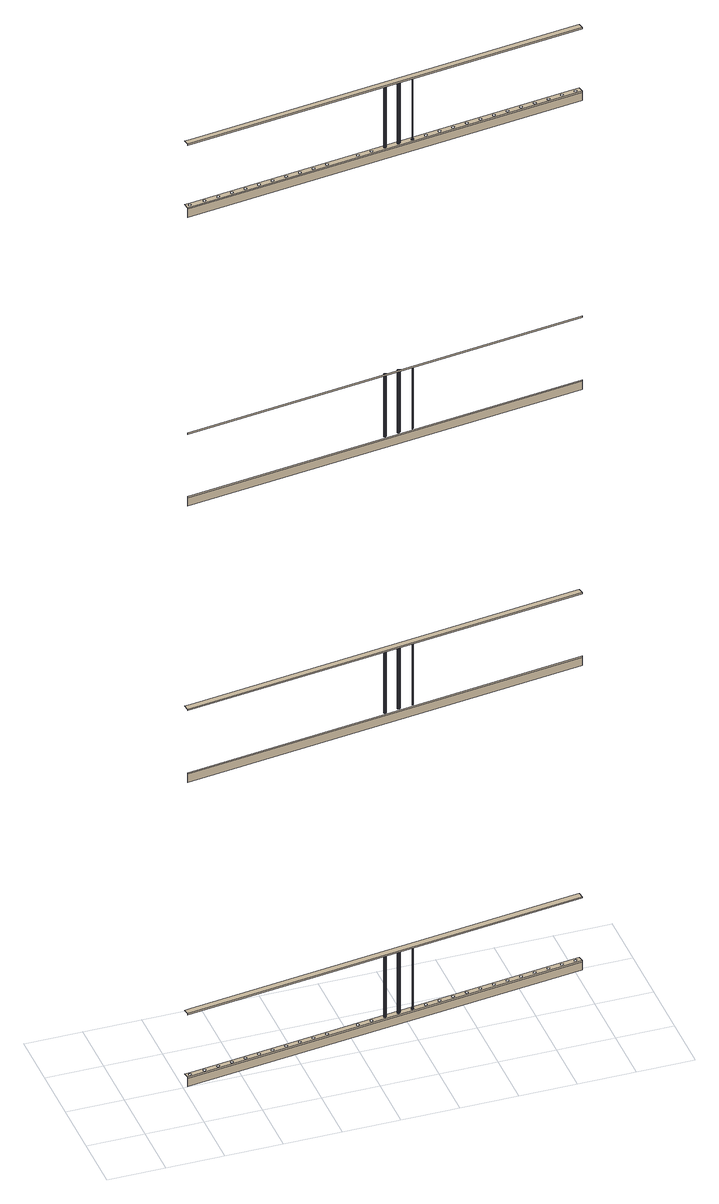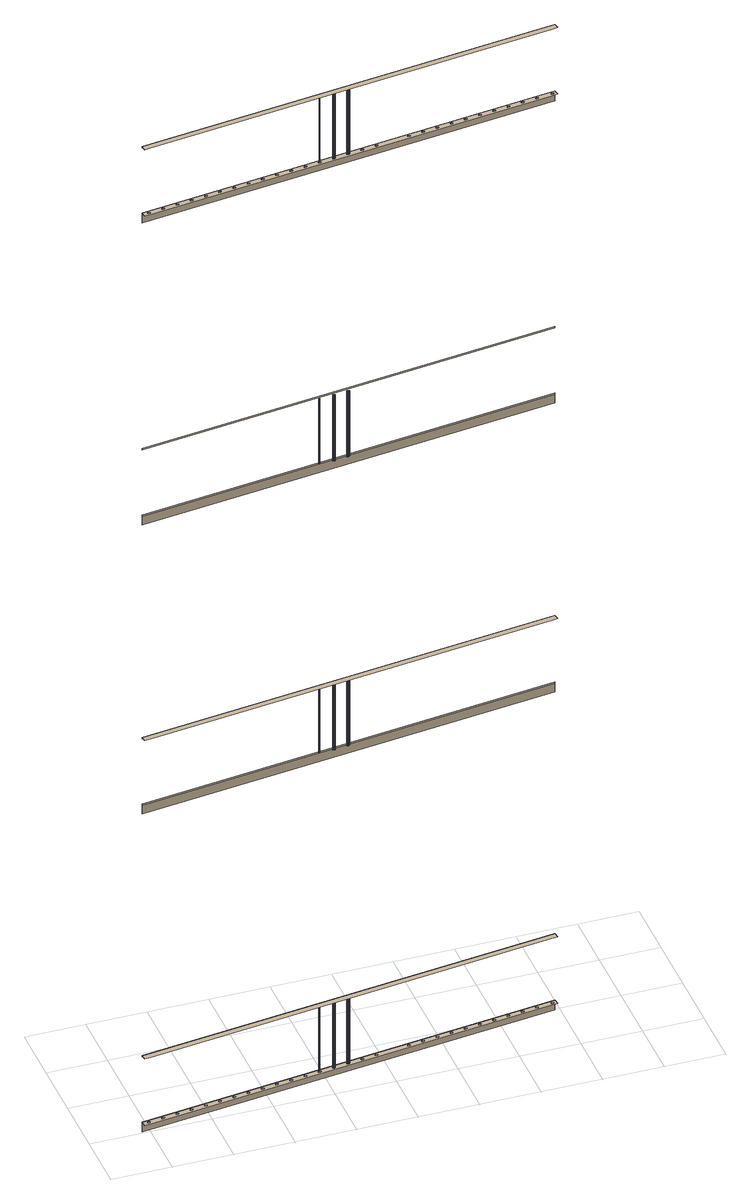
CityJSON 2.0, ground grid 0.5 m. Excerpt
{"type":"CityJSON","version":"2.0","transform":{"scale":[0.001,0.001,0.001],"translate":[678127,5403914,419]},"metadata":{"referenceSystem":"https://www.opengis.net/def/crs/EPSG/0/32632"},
"CityObjects":{
"building1":{"type":"Building","attributes":{"dataAvailable":"Sufficient","measuredHeight":17.58},"children":["building1-1","building1-2","building1-3","building1-4"]},
"building1-1":{"type":"BuildingInstallation","attributes":{"materialClass":"Metal","materialName":"Aluminium","materialUncertainty":0.3,"relationToConstruction":"outside"},"parents":["building1"],"geometry":[{"type":"MultiSurface","lod":"3","boundaries":[[[0,1,2,3]],[[4,5,6,7]],[[8,5,4,9]],[[10,11,12,13]],[[14,12,11,15]],[[15,11,16,17]],[[18,16,11,10]],[[19,20,12,14]],[[13,12,20,21]],[[21,20,22,23]],[[24,22,20,19]],[[17,16,25,26]],[[27,25,16,18]],[[28,29,22,24]],[[23,22,29,30]],[[31,32,25,27]],[[26,25,32,33]],[[34,35,29,28]],[[30,29,35,36]],[[37,38,32,31]],[[33,32,38,39]],[[36,35,40,41]],[[42,40,35,34]],[[43,44,38,37]],[[39,38,44,45]],[[16,11,12,20,22,29,35,40,46,47,48,49,50,51,52,53,54,55,56,57,44,38,32,25]],[[15,14,19,24,28,34,42,58,59,60,61,62,63,64,65,66,67,68,69,45,39,33,26,17]],[[70,57,44,43]],[[45,44,57,69]],[[41,40,46,71]],[[58,46,40,42]],[[59,47,46,58]],[[71,46,47,72]],[[73,56,57,70]],[[69,57,56,68]],[[72,47,48,74]],[[60,48,47,59]],[[68,56,55,67]],[[75,55,56,73]],[[74,48,49,76]],[[61,49,48,60]],[[67,55,54,66]],[[77,54,55,75]],[[62,50,49,61]],[[76,49,50,78]],[[79,53,54,77]],[[66,54,53,65]],[[65,53,52,64]],[[80,52,53,79]],[[78,50,51,81]],[[63,51,50,62]],[[81,51,52,80]],[[64,52,51,63]],[[82,83,84,85]],[[86,84,83,87]],[[88,89,84,86]],[[85,84,89,90]],[[91,92,83,82]],[[87,83,92,93]],[[90,89,94,95]],[[96,94,89,88]],[[97,98,92,91]],[[93,92,98,99]],[[100,101,98,97]],[[99,98,101,102]],[[103,104,94,96]],[[95,94,104,105]],[[102,101,106,107]],[[108,106,101,100]],[[105,104,109,110]],[[111,109,104,103]],[[112,113,106,108]],[[107,106,113,114]],[[110,109,115,116]],[[117,115,109,111]],[[118,119,120,121,113,106,101,98,92,83,84,89,94,104,109,115,122,123,124,125,126,127,128,129]],[[130,122,115,117]],[[116,115,122,131]],[[131,122,123,132]],[[133,123,122,130]],[[132,123,124,134]],[[135,124,123,133]],[[136,118,119,137]],[[138,119,118,139]],[[134,124,125,140]],[[141,125,124,135]],[[142,129,118,136]],[[139,118,129,143]],[[140,125,126,144]],[[145,126,125,141]],[[146,128,129,142]],[[143,129,128,147]],[[144,126,127,148]],[[149,127,126,145]],[[147,128,127,149]],[[148,127,128,146]],[[150,151,152,153]],[[154,152,151,155]],[[153,152,156,157]],[[158,156,152,154]],[[157,156,159,160]],[[161,159,156,158]]]}]},
"building1-2":{"type":"BuildingInstallation","attributes":{"materialClass":"Metal","materialName":"Aluminium","materialUncertainty":0.3,"relationToConstruction":"outside"},"parents":["building1"],"geometry":[{"type":"MultiSurface","lod":"3","boundaries":[[[162,163,164,165]],[[166,167,168,169]],[[170,167,166,171]],[[172,165,164,173,174,175]],[[176,177,178,179]],[[180,178,177,181]],[[181,177,182,183]],[[184,182,177,176]],[[185,186,178,180]],[[179,178,186,187]],[[187,186,188,189]],[[190,188,186,185]],[[183,182,191,192]],[[193,191,182,184]],[[194,195,188,190]],[[189,188,195,196]],[[197,198,191,193]],[[192,191,198,199]],[[200,201,195,194]],[[196,195,201,202]],[[203,204,198,197]],[[199,198,204,205]],[[202,201,206,207]],[[208,206,201,200]],[[209,210,204,203]],[[205,204,210,211]],[[182,177,178,186,188,195,201,206,212,213,214,215,216,217,218,219,220,221,222,223,210,204,198,191]],[[181,180,185,190,194,200,208,224,225,226,227,228,229,230,231,232,233,234,235,211,205,199,192,183]],[[236,223,210,209]],[[211,210,223,235]],[[207,206,212,237]],[[224,212,206,208]],[[225,213,212,224]],[[237,212,213,238]],[[239,222,223,236]],[[235,223,222,234]],[[238,213,214,240]],[[226,214,213,225]],[[234,222,221,233]],[[241,221,222,239]],[[240,214,215,242]],[[227,215,214,226]],[[233,221,220,232]],[[243,220,221,241]],[[228,216,215,227]],[[242,215,216,244]],[[245,219,220,243]],[[232,220,219,231]],[[231,219,218,230]],[[246,218,219,245]],[[244,216,217,247]],[[229,217,216,228]],[[247,217,218,246]],[[230,218,217,229]],[[248,249,250,251]],[[252,250,249,253]],[[254,255,250,252]],[[251,250,255,256]],[[257,258,249,248]],[[253,249,258,259]],[[256,255,260,261]],[[262,260,255,254]],[[263,264,258,257]],[[259,258,264,265]],[[266,267,264,263]],[[265,264,267,268]],[[269,270,260,262]],[[261,260,270,271]],[[268,267,272,273]],[[274,272,267,266]],[[271,270,275,276]],[[277,275,270,269]],[[278,279,272,274]],[[273,272,279,280]],[[276,275,281,282]],[[283,281,275,277]],[[284,285,286,287,279,272,267,264,258,249,250,255,260,270,275,281,288,289,290,291,292,293,294,295]],[[296,288,281,283]],[[282,281,288,297]],[[297,288,289,298]],[[299,289,288,296]],[[298,289,290,300]],[[301,290,289,299]],[[302,284,285,303]],[[304,285,284,305]],[[300,290,291,306]],[[307,291,290,301]],[[308,295,284,302]],[[305,284,295,309]],[[306,291,292,310]],[[311,292,291,307]],[[312,294,295,308]],[[309,295,294,313]],[[310,292,293,314]],[[315,293,292,311]],[[313,294,293,315]],[[314,293,294,312]],[[316,317,318,319]],[[320,318,317,321]],[[319,318,322,323]],[[324,322,318,320]],[[323,322,325,326]],[[327,325,322,324]]]}]},
"building1-3":{"type":"BuildingInstallation","attributes":{"materialClass":"Metal","materialName":"Aluminium","materialUncertainty":0.3,"relationToConstruction":"outside"},"parents":["building1"],"geometry":[{"type":"MultiSurface","lod":"3","boundaries":[[[328,329,330,331]],[[332,333,334,335]],[[336,333,332,337]],[[338,335,334,339,340,341],[342,343,344,345,346,347,348,349,350,351,352,353,354,355,356,357,358,359,360,361,362,363,364,365],[366,367,368,369,370,371,372,373,374,375,376,377,378,379,380,381,382,383,384,385,386,387,388,389],[390,391,392,393,394,395,396,397,398,399,400,401,402,403,404,405,406,407,408,409,410,411,412,413],[414,415,416,417,418,419,420,421,422,423,424,425,426,427,428,429,430,431,432,433,434,435,436,437],[438,439,440,441,442,443,444,445,446,447,448,449,450,451,452,453,454,455,456,457,458,459,460,461],[462,463,464,465,466,467,468,469,470,471,472,473,474,475,476,477,478,479,480,481,482,483,484,485],[486,487,488,489,490,491,492,493,494,495,496,497,498,499,500,501,502,503,504,505,506,507,508,509],[510,511,512,513,514,515,516,517,518,519,520,521,522,523,524,525,526,527,528,529,530,531,532,533],[534,535,536,537,538,539,540,541,542,543,544,545,546,547,548,549,550,551,552,553,554,555,556,557],[558,559,560,561,562,563,564,565,566,567,568,569,570,571,572,573,574,575,576,577,578,579,580,581],[582,583,584,585,586,587,588,589,590,591,592,593,594,595,596,597,598,599,600,601,602,603,604,605],[606,607,608,609,610,611,612,613,614,615,616,617,618,619,620,621,622,623,624,625,626,627,628,629],[630,631,632,633,634,635,636,637,638,639,640,641,642,643,644,645,646,647,648,649,650,651,652,653],[654,655,656,657,658,659,660,661,662,663,664,665,666,667,668,669,670,671,672,673,674,675,676,677],[678,679,680,681,682,683,684,685,686,687,688,689,690,691,692,693,694,695,696,697,698,699,700,701],[702,703,704,705,706,707,708,709,710,711,712,713,714,715,716,717,718,719,720,721,722,723,724,725],[726,727,728,729,730,731,732,733,734,735,736,737,738,739,740,741,742,743,744,745,746,747,748,749],[750,751,752,753,754,755,756,757,758,759,760,761,762,763,764,765,766,767,768,769,770,771,772,773],[774,775,776,777,778,779,780,781,782,783,784,785,786,787,788,789,790,791,792,793,794,795,796,797],[798,799,800,801,802,803,804,805,806,807,808,809,810,811,812,813,814,815,816,817,818,819,820,821],[822,823,824,825,826,827,828,829,830,831,832,833,834,835,836,837,838,839,840,841,842,843,844,845],[846,847,848,849,850,851,852,853,854,855,856,857,858,859,860,861,862,863,864,865,866,867,868,869],[870,871,872,873,874,875,876,877,878,879,880,881,882,883,884,885,886,887,888,889,890,891,892,893],[894,895,896,897,898,899,900,901,902,903,904,905,906,907,908,909,910,911,912,913,914,915,916,917],[918,919,920,921,922,923,924,925,926,927,928,929,930,931,932,933,934,935,936,937,938,939,940,941],[942,943,944,945,946,947,948,949,950,951,952,953,954,955,956,957,958,959,960,961,962,963,964,965],[966,967,968,969,970,971,972,973,974,975,976,977,978,979,980,981,982,983,984,985,986,987,988,989],[990,991,992,993,994,995,996,997,998,999,1000,1001,1002,1003,1004,1005,1006,1007,1008,1009,1010,1011,1012,1013]],[[1014,331,330,1015,1016,1017]],[[1018,702,725,1019]],[[1020,725,702,1021]],[[1021,702,703,1022]],[[1023,703,702,1018]],[[1024,724,725,1020]],[[1019,725,724,1025]],[[1025,724,723,1026]],[[1027,723,724,1024]],[[1022,703,704,1028]],[[1029,704,703,1023]],[[1030,722,723,1027]],[[1026,723,722,1031]],[[1032,705,704,1029]],[[1028,704,705,1033]],[[1034,721,722,1030]],[[1031,722,721,1035]],[[1036,706,705,1032]],[[1033,705,706,1037]],[[1035,721,720,1038]],[[1039,720,721,1034]],[[1040,707,706,1036]],[[1037,706,707,1041]],[[703,702,725,724,723,722,721,720,719,718,717,716,715,714,713,712,711,710,709,708,707,706,705,704]],[[1021,1020,1024,1027,1030,1034,1039,1042,1043,1044,1045,1046,1047,1048,1049,1050,1051,1052,1053,1041,1037,1033,1028,1022]],[[1054,708,707,1040]],[[1041,707,708,1053]],[[1038,720,719,1055]],[[1042,719,720,1039]],[[1043,718,719,1042]],[[1055,719,718,1056]],[[1057,709,708,1054]],[[1053,708,709,1052]],[[1056,718,717,1058]],[[1044,717,718,1043]],[[1052,709,710,1051]],[[1059,710,709,1057]],[[1058,717,716,1060]],[[1045,716,717,1044]],[[1051,710,711,1050]],[[1061,711,710,1059]],[[1046,715,716,1045]],[[1060,716,715,1062]],[[1063,712,711,1061]],[[1050,711,712,1049]],[[1049,712,713,1048]],[[1064,713,712,1063]],[[1062,715,714,1065]],[[1047,714,715,1046]],[[1065,714,713,1064]],[[1048,713,714,1047]],[[1066,814,813,1067]],[[1068,813,814,1069]],[[1070,812,813,1068]],[[1067,813,812,1071]],[[1072,815,814,1066]],[[1069,814,815,1073]],[[1071,812,811,1074]],[[1075,811,812,1070]],[[1076,816,815,1072]],[[1073,815,816,1077]],[[1078,817,816,1076]],[[1077,816,817,1079]],[[1080,810,811,1075]],[[1074,811,810,1081]],[[1079,817,818,1082]],[[1083,818,817,1078]],[[1081,810,809,1084]],[[1085,809,810,1080]],[[1086,819,818,1083]],[[1082,818,819,1087]],[[1084,809,808,1088]],[[1089,808,809,1085]],[[799,798,821,820,819,818,817,816,815,814,813,812,811,810,809,808,807,806,805,804,803,802,801,800]],[[1090,807,808,1089]],[[1088,808,807,1091]],[[1091,807,806,1092]],[[1093,806,807,1090]],[[1092,806,805,1094]],[[1095,805,806,1093]],[[1096,799,798,1097]],[[1098,798,799,1099]],[[1094,805,804,1100]],[[1101,804,805,1095]],[[1102,800,799,1096]],[[1099,799,800,1103]],[[1100,804,803,1104]],[[1105,803,804,1101]],[[1106,801,800,1102]],[[1103,800,801,1107]],[[1104,803,802,1108]],[[1109,802,803,1105]],[[1107,801,802,1109]],[[1108,802,801,1106]],[[1110,664,663,1111]],[[1112,663,664,1113]],[[1111,663,662,1114]],[[1115,662,663,1112]],[[1114,662,661,1116]],[[1117,661,662,1115]]]}]},
"building1-4":{"type":"BuildingInstallation","attributes":{"materialClass":"Metal","materialName":"Aluminium","materialUncertainty":0.3,"relationToConstruction":"outside"},"parents":["building1"],"geometry":[{"type":"MultiSurface","lod":"3","boundaries":[[[1118,1119,1120,1121]],[[1122,1123,1124,1125]],[[1126,1123,1122,1127]],[[1128,1125,1124,1129,1130,1131],[1132,1133,1134,1135,1136,1137,1138,1139,1140,1141,1142,1143,1144,1145,1146,1147,1148,1149,1150,1151,1152,1153,1154,1155],[1156,1157,1158,1159,1160,1161,1162,1163,1164,1165,1166,1167,1168,1169,1170,1171,1172,1173,1174,1175,1176,1177,1178,1179],[1180,1181,1182,1183,1184,1185,1186,1187,1188,1189,1190,1191,1192,1193,1194,1195,1196,1197,1198,1199,1200,1201,1202,1203],[1204,1205,1206,1207,1208,1209,1210,1211,1212,1213,1214,1215,1216,1217,1218,1219,1220,1221,1222,1223,1224,1225,1226,1227],[1228,1229,1230,1231,1232,1233,1234,1235,1236,1237,1238,1239,1240,1241,1242,1243,1244,1245,1246,1247,1248,1249,1250,1251],[1252,1253,1254,1255,1256,1257,1258,1259,1260,1261,1262,1263,1264,1265,1266,1267,1268,1269,1270,1271,1272,1273,1274,1275],[1276,1277,1278,1279,1280,1281,1282,1283,1284,1285,1286,1287,1288,1289,1290,1291,1292,1293,1294,1295,1296,1297,1298,1299],[1300,1301,1302,1303,1304,1305,1306,1307,1308,1309,1310,1311,1312,1313,1314,1315,1316,1317,1318,1319,1320,1321,1322,1323],[1324,1325,1326,1327,1328,1329,1330,1331,1332,1333,1334,1335,1336,1337,1338,1339,1340,1341,1342,1343,1344,1345,1346,1347],[1348,1349,1350,1351,1352,1353,1354,1355,1356,1357,1358,1359,1360,1361,1362,1363,1364,1365,1366,1367,1368,1369,1370,1371],[1372,1373,1374,1375,1376,1377,1378,1379,1380,1381,1382,1383,1384,1385,1386,1387,1388,1389,1390,1391,1392,1393,1394,1395],[1396,1397,1398,1399,1400,1401,1402,1403,1404,1405,1406,1407,1408,1409,1410,1411,1412,1413,1414,1415,1416,1417,1418,1419],[1420,1421,1422,1423,1424,1425,1426,1427,1428,1429,1430,1431,1432,1433,1434,1435,1436,1437,1438,1439,1440,1441,1442,1443],[1444,1445,1446,1447,1448,1449,1450,1451,1452,1453,1454,1455,1456,1457,1458,1459,1460,1461,1462,1463,1464,1465,1466,1467],[1468,1469,1470,1471,1472,1473,1474,1475,1476,1477,1478,1479,1480,1481,1482,1483,1484,1485,1486,1487,1488,1489,1490,1491],[1492,1493,1494,1495,1496,1497,1498,1499,1500,1501,1502,1503,1504,1505,1506,1507,1508,1509,1510,1511,1512,1513,1514,1515],[1516,1517,1518,1519,1520,1521,1522,1523,1524,1525,1526,1527,1528,1529,1530,1531,1532,1533,1534,1535,1536,1537,1538,1539],[1540,1541,1542,1543,1544,1545,1546,1547,1548,1549,1550,1551,1552,1553,1554,1555,1556,1557,1558,1559,1560,1561,1562,1563],[1564,1565,1566,1567,1568,1569,1570,1571,1572,1573,1574,1575,1576,1577,1578,1579,1580,1581,1582,1583,1584,1585,1586,1587],[1588,1589,1590,1591,1592,1593,1594,1595,1596,1597,1598,1599,1600,1601,1602,1603,1604,1605,1606,1607,1608,1609,1610,1611],[1612,1613,1614,1615,1616,1617,1618,1619,1620,1621,1622,1623,1624,1625,1626,1627,1628,1629,1630,1631,1632,1633,1634,1635],[1636,1637,1638,1639,1640,1641,1642,1643,1644,1645,1646,1647,1648,1649,1650,1651,1652,1653,1654,1655,1656,1657,1658,1659],[1660,1661,1662,1663,1664,1665,1666,1667,1668,1669,1670,1671,1672,1673,1674,1675,1676,1677,1678,1679,1680,1681,1682,1683],[1684,1685,1686,1687,1688,1689,1690,1691,1692,1693,1694,1695,1696,1697,1698,1699,1700,1701,1702,1703,1704,1705,1706,1707],[1708,1709,1710,1711,1712,1713,1714,1715,1716,1717,1718,1719,1720,1721,1722,1723,1724,1725,1726,1727,1728,1729,1730,1731],[1732,1733,1734,1735,1736,1737,1738,1739,1740,1741,1742,1743,1744,1745,1746,1747,1748,1749,1750,1751,1752,1753,1754,1755],[1756,1757,1758,1759,1760,1761,1762,1763,1764,1765,1766,1767,1768,1769,1770,1771,1772,1773,1774,1775,1776,1777,1778,1779],[1780,1781,1782,1783,1784,1785,1786,1787,1788,1789,1790,1791,1792,1793,1794,1795,1796,1797,1798,1799,1800,1801,1802,1803]],[[1804,1121,1120,1805,1806,1807]],[[1808,1492,1515,1809]],[[1810,1515,1492,1811]],[[1811,1492,1493,1812]],[[1813,1493,1492,1808]],[[1814,1514,1515,1810]],[[1809,1515,1514,1815]],[[1815,1514,1513,1816]],[[1817,1513,1514,1814]],[[1812,1493,1494,1818]],[[1819,1494,1493,1813]],[[1820,1512,1513,1817]],[[1816,1513,1512,1821]],[[1822,1495,1494,1819]],[[1818,1494,1495,1823]],[[1824,1511,1512,1820]],[[1821,1512,1511,1825]],[[1826,1496,1495,1822]],[[1823,1495,1496,1827]],[[1825,1511,1510,1828]],[[1829,1510,1511,1824]],[[1830,1497,1496,1826]],[[1827,1496,1497,1831]],[[1493,1492,1515,1514,1513,1512,1511,1510,1509,1508,1507,1506,1505,1504,1503,1502,1501,1500,1499,1498,1497,1496,1495,1494]],[[1811,1810,1814,1817,1820,1824,1829,1832,1833,1834,1835,1836,1837,1838,1839,1840,1841,1842,1843,1831,1827,1823,1818,1812]],[[1844,1498,1497,1830]],[[1831,1497,1498,1843]],[[1828,1510,1509,1845]],[[1832,1509,1510,1829]],[[1833,1508,1509,1832]],[[1845,1509,1508,1846]],[[1847,1499,1498,1844]],[[1843,1498,1499,1842]],[[1846,1508,1507,1848]],[[1834,1507,1508,1833]],[[1842,1499,1500,1841]],[[1849,1500,1499,1847]],[[1848,1507,1506,1850]],[[1835,1506,1507,1834]],[[1841,1500,1501,1840]],[[1851,1501,1500,1849]],[[1836,1505,1506,1835]],[[1850,1506,1505,1852]],[[1853,1502,1501,1851]],[[1840,1501,1502,1839]],[[1839,1502,1503,1838]],[[1854,1503,1502,1853]],[[1852,1505,1504,1855]],[[1837,1504,1505,1836]],[[1855,1504,1503,1854]],[[1838,1503,1504,1837]],[[1856,1604,1603,1857]],[[1858,1603,1604,1859]],[[1860,1602,1603,1858]],[[1857,1603,1602,1861]],[[1862,1605,1604,1856]],[[1859,1604,1605,1863]],[[1861,1602,1601,1864]],[[1865,1601,1602,1860]],[[1866,1606,1605,1862]],[[1863,1605,1606,1867]],[[1868,1607,1606,1866]],[[1867,1606,1607,1869]],[[1870,1600,1601,1865]],[[1864,1601,1600,1871]],[[1869,1607,1608,1872]],[[1873,1608,1607,1868]],[[1871,1600,1599,1874]],[[1875,1599,1600,1870]],[[1876,1609,1608,1873]],[[1872,1608,1609,1877]],[[1874,1599,1598,1878]],[[1879,1598,1599,1875]],[[1589,1588,1611,1610,1609,1608,1607,1606,1605,1604,1603,1602,1601,1600,1599,1598,1597,1596,1595,1594,1593,1592,1591,1590]],[[1880,1597,1598,1879]],[[1878,1598,1597,1881]],[[1881,1597,1596,1882]],[[1883,1596,1597,1880]],[[1882,1596,1595,1884]],[[1885,1595,1596,1883]],[[1886,1589,1588,1887]],[[1888,1588,1589,1889]],[[1884,1595,1594,1890]],[[1891,1594,1595,1885]],[[1892,1590,1589,1886]],[[1889,1589,1590,1893]],[[1890,1594,1593,1894]],[[1895,1593,1594,1891]],[[1896,1591,1590,1892]],[[1893,1590,1591,1897]],[[1894,1593,1592,1898]],[[1899,1592,1593,1895]],[[1897,1591,1592,1899]],[[1898,1592,1591,1896]],[[1900,1454,1453,1901]],[[1902,1453,1454,1903]],[[1901,1453,1452,1904]],[[1905,1452,1453,1902]]]}]}
},
"vertices":[
[543,506,6824],[4062,980,6824],[4062,980,6838],[543,506,6838],[543,506,6199],[4062,980,6199],[4062,980,6212],[543,506,6212],[4062,980,6119],[543,506,6119],[2302,768,6824],[2302,768,6212],[2303,766,6212],[2303,766,6824],[2303,766,6211],[2302,768,6211],[2302,770,6212],[2302,770,6211],[2302,770,6824],[2304,764,6211],[2304,764,6212],[2304,764,6824],[2306,762,6212],[2306,762,6824],[2306,762,6211],[2303,773,6212],[2303,773,6211],[2303,773,6824],[2309,761,6211],[2309,761,6212],[2309,761,6824],[2305,775,6824],[2305,775,6212],[2305,775,6211],[2311,761,6211],[2311,761,6212],[2311,761,6824],[2307,776,6824],[2307,776,6212],[2307,776,6211],[2314,761,6212],[2314,761,6824],[2314,761,6211],[2309,778,6824],[2309,778,6212],[2309,778,6211],[2317,762,6212],[2319,763,6212],[2321,764,6212],[2323,766,6212],[2324,769,6212],[2324,771,6212],[2323,773,6212],[2322,775,6212],[2320,777,6212],[2317,778,6212],[2315,778,6212],[2312,778,6212],[2317,762,6211],[2319,763,6211],[2321,764,6211],[2323,766,6211],[2324,769,6211],[2324,771,6211],[2323,773,6211],[2322,775,6211],[2320,777,6211],[2317,778,6211],[2315,778,6211],[2312,778,6211],[2312,778,6824],[2317,762,6824],[2319,763,6824],[2315,778,6824],[2321,764,6824],[2317,778,6824],[2323,766,6824],[2320,777,6824],[2324,769,6824],[2322,775,6824],[2323,773,6824],[2324,771,6824],[2424,784,6824],[2424,784,6212],[2424,782,6212],[2424,782,6824],[2424,782,6211],[2424,784,6211],[2426,780,6211],[2426,780,6212],[2426,780,6824],[2424,787,6824],[2424,787,6212],[2424,787,6211],[2428,779,6212],[2428,779,6824],[2428,779,6211],[2425,789,6824],[2425,789,6212],[2425,789,6211],[2426,791,6824],[2426,791,6212],[2426,791,6211],[2430,778,6211],[2430,778,6212],[2430,778,6824],[2428,793,6212],[2428,793,6211],[2428,793,6824],[2433,777,6212],[2433,777,6824],[2433,777,6211],[2431,794,6824],[2431,794,6212],[2431,794,6211],[2436,777,6212],[2436,777,6824],[2436,777,6211],[2441,793,6212],[2439,794,6212],[2436,795,6212],[2433,795,6212],[2438,778,6212],[2441,779,6212],[2443,781,6212],[2444,783,6212],[2445,785,6212],[2445,787,6212],[2444,790,6212],[2443,791,6212],[2438,778,6211],[2438,778,6824],[2441,779,6824],[2441,779,6211],[2443,781,6824],[2443,781,6211],[2441,793,6824],[2439,794,6824],[2439,794,6211],[2441,793,6211],[2444,783,6824],[2444,783,6211],[2443,791,6824],[2443,791,6211],[2445,785,6824],[2445,785,6211],[2444,790,6824],[2444,790,6211],[2445,787,6824],[2445,787,6211],[2552,794,6824],[2552,794,6212],[2554,793,6212],[2554,793,6824],[2554,793,6211],[2552,794,6211],[2557,794,6212],[2557,794,6824],[2557,794,6211],[2560,794,6212],[2560,794,6824],[2560,794,6211],
[543,506,4107],[4062,980,4107],[4062,980,4121],[543,506,4121],[543,506,3482],[4062,980,3482],[4062,980,3495],[543,506,3495],[4062,980,3402],[543,506,3402],[536,556,4121],[4056,1029,4121],[4006,1023,4121],[586,562,4121],[2302,768,4107],[2302,768,3495],[2303,766,3495],[2303,766,4107],[2303,766,3494],[2302,768,3494],[2302,770,3495],[2302,770,3494],[2302,770,4107],[2304,764,3494],[2304,764,3495],[2304,764,4107],[2306,762,3495],[2306,762,4107],[2306,762,3494],[2303,773,3495],[2303,773,3494],[2303,773,4107],[2309,761,3494],[2309,761,3495],[2309,761,4107],[2305,775,4107],[2305,775,3495],[2305,775,3494],[2311,761,3494],[2311,761,3495],[2311,761,4107],[2307,776,4107],[2307,776,3495],[2307,776,3494],[2314,761,3495],[2314,761,4107],[2314,761,3494],[2309,778,4107],[2309,778,3495],[2309,778,3494],[2317,762,3495],[2319,763,3495],[2321,764,3495],[2323,766,3495],[2324,769,3495],[2324,771,3495],[2323,773,3495],[2322,775,3495],[2320,777,3495],[2317,778,3495],[2315,778,3495],[2312,778,3495],[2317,762,3494],[2319,763,3494],[2321,764,3494],[2323,766,3494],[2324,769,3494],[2324,771,3494],[2323,773,3494],[2322,775,3494],[2320,777,3494],[2317,778,3494],[2315,778,3494],[2312,778,3494],[2312,778,4107],[2317,762,4107],[2319,763,4107],[2315,778,4107],[2321,764,4107],[2317,778,4107],[2323,766,4107],[2320,777,4107],[2324,769,4107],[2322,775,4107],[2323,773,4107],[2324,771,4107],[2424,784,4107],[2424,784,3495],[2424,782,3495],[2424,782,4107],[2424,782,3494],[2424,784,3494],[2426,780,3494],[2426,780,3495],[2426,780,4107],[2424,787,4107],[2424,787,3495],[2424,787,3494],[2428,779,3495],[2428,779,4107],[2428,779,3494],[2425,789,4107],[2425,789,3495],[2425,789,3494],[2426,791,4107],[2426,791,3495],[2426,791,3494],[2430,778,3494],[2430,778,3495],[2430,778,4107],[2428,793,3495],[2428,793,3494],[2428,793,4107],[2433,777,3495],[2433,777,4107],[2433,777,3494],[2431,794,4107],[2431,794,3495],[2431,794,3494],[2436,777,3495],[2436,777,4107],[2436,777,3494],[2441,793,3495],[2439,794,3495],[2436,795,3495],[2433,795,3495],[2438,778,3495],[2441,779,3495],[2443,781,3495],[2444,783,3495],[2445,785,3495],[2445,787,3495],[2444,790,3495],[2443,791,3495],[2438,778,3494],[2438,778,4107],[2441,779,4107],[2441,779,3494],[2443,781,4107],[2443,781,3494],[2441,793,4107],[2439,794,4107],[2439,794,3494],[2441,793,3494],[2444,783,4107],[2444,783,3494],[2443,791,4107],[2443,791,3494],[2445,785,4107],[2445,785,3494],[2444,790,4107],[2444,790,3494],[2445,787,4107],[2445,787,3494],[2552,794,4107],[2552,794,3495],[2554,793,3495],[2554,793,4107],[2554,793,3494],[2552,794,3494],[2557,794,3495],[2557,794,4107],[2557,794,3494],[2560,794,3495],[2560,794,4107],[2560,794,3494],
[543,506,1115],[4062,980,1115],[4062,980,1129],[543,506,1129],[543,506,490],[4062,980,490],[4062,980,503],[543,506,503],[4062,980,410],[543,506,410],[536,556,503],[4056,1029,503],[4006,1023,503],[586,562,503],[3531,941,503],[3533,940,503],[3535,939,503],[3537,937,503],[3537,934,503],[3537,932,503],[3537,930,503],[3535,928,503],[3533,926,503],[3531,925,503],[3528,924,503],[3525,924,503],[3522,925,503],[3520,926,503],[3518,927,503],[3517,929,503],[3516,931,503],[3516,934,503],[3517,936,503],[3518,938,503],[3520,940,503],[3523,941,503],[3526,942,503],[3528,942,503],[3652,958,503],[3655,956,503],[3657,955,503],[3658,953,503],[3659,951,503],[3659,948,503],[3658,946,503],[3657,944,503],[3654,942,503],[3652,941,503],[3649,941,503],[3647,940,503],[3644,941,503],[3641,942,503],[3639,944,503],[3638,946,503],[3637,948,503],[3638,950,503],[3638,952,503],[3640,954,503],[3642,956,503],[3644,957,503],[3647,958,503],[3650,958,503],[1305,642,503],[1308,643,503],[1311,643,503],[1313,643,503],[1316,642,503],[1318,640,503],[1319,638,503],[1320,636,503],[1320,634,503],[1319,631,503],[1317,629,503],[1315,628,503],[1313,626,503],[1310,626,503],[1307,626,503],[1305,626,503],[1302,627,503],[1300,629,503],[1299,631,503],[1298,633,503],[1298,635,503],[1299,638,503],[1301,640,503],[1303,641,503],[1426,642,503],[1424,644,503],[1422,645,503],[1420,647,503],[1420,649,503],[1420,652,503],[1421,654,503],[1422,656,503],[1424,658,503],[1426,659,503],[1429,659,503],[1432,660,503],[1435,659,503],[1437,658,503],[1439,656,503],[1440,654,503],[1441,652,503],[1441,650,503],[1440,648,503],[1439,646,503],[1437,644,503],[1434,643,503],[1432,642,503],[1429,642,503],[692,554,503],[692,556,503],[694,558,503],[696,560,503],[698,561,503],[701,561,503],[704,562,503],[706,561,503],[709,560,503],[711,558,503],[712,556,503],[713,554,503],[713,552,503],[712,550,503],[711,548,503],[709,546,503],[706,545,503],[703,544,503],[701,544,503],[698,544,503],[695,546,503],[694,547,503],[692,549,503],[691,551,503],[3768,957,503],[3765,957,503],[3763,958,503],[3761,960,503],[3760,962,503],[3759,964,503],[3759,966,503],[3760,969,503],[3761,971,503],[3763,972,503],[3766,974,503],[3768,974,503],[3771,974,503],[3774,974,503],[3776,973,503],[3778,971,503],[3780,969,503],[3780,967,503],[3780,965,503],[3779,962,503],[3778,960,503],[3776,959,503],[3773,958,503],[3771,957,503],[3409,909,503],[3407,908,503],[3404,908,503],[3401,908,503],[3399,909,503],[3397,911,503],[3395,913,503],[3395,915,503],[3395,917,503],[3396,920,503],[3397,922,503],[3399,923,503],[3402,925,503],[3404,925,503],[3407,925,503],[3410,925,503],[3412,924,503],[3414,922,503],[3415,920,503],[3416,918,503],[3416,916,503],[3415,913,503],[3414,911,503],[3412,910,503],[4019,1005,503],[4021,1004,503],[4022,1002,503],[4023,1000,503],[4023,997,503],[4022,995,503],[4021,993,503],[4019,991,503],[4016,990,503],[4013,990,503],[4011,989,503],[4008,990,503],[4006,991,503],[4004,993,503],[4002,995,503],[4002,997,503],[4002,999,503],[4002,1001,503],[4004,1003,503],[4006,1005,503],[4008,1006,503],[4011,1007,503],[4014,1007,503],[4017,1007,503],[569,528,503],[566,529,503],[563,530,503],[562,532,503],[560,534,503],[560,536,503],[560,538,503],[560,540,503],[562,542,503],[564,544,503],[566,545,503],[569,546,503],[572,546,503],[574,546,503],[577,544,503],[579,543,503],[580,541,503],[581,539,503],[581,536,503],[580,534,503],[579,532,503],[577,530,503],[574,529,503],[571,529,503],[830,576,503],[832,575,503],[834,573,503],[834,571,503],[834,568,503],[833,566,503],[832,564,503],[830,562,503],[827,561,503],[825,560,503],[822,560,503],[819,561,503],[817,562,503],[815,563,503],[814,565,503],[813,568,503],[813,570,503],[814,572,503],[815,574,503],[817,576,503],[820,577,503],[822,578,503],[825,578,503],[828,577,503],[3895,990,503],[3898,989,503],[3900,988,503],[3901,986,503],[3902,983,503],[3901,981,503],[3901,979,503],[3899,977,503],[3897,975,503],[3895,974,503],[3892,973,503],[3889,973,503],[3887,974,503],[3884,975,503],[3882,976,503],[3881,978,503],[3880,980,503],[3880,983,503],[3881,985,503],[3883,987,503],[3885,989,503],[3887,990,503],[3890,991,503],[3893,991,503],[3171,879,503],[3169,877,503],[3167,876,503],[3164,875,503],[3161,875,503],[3158,876,503],[3156,877,503],[3154,878,503],[3153,880,503],[3152,882,503],[3152,885,503],[3153,887,503],[3154,889,503],[3156,891,503],[3159,892,503],[3162,893,503],[3164,893,503],[3167,892,503],[3169,891,503],[3171,890,503],[3173,888,503],[3173,885,503],[3173,883,503],[3172,881,503],[3052,869,503],[3052,867,503],[3051,864,503],[3050,862,503],[3048,861,503],[3045,860,503],[3042,859,503],[3040,859,503],[3037,859,503],[3035,860,503],[3033,862,503],[3031,864,503],[3031,866,503],[3031,868,503],[3031,871,503],[3033,873,503],[3035,874,503],[3037,876,503],[3040,876,503],[3043,876,503],[3046,876,503],[3048,875,503],[3050,873,503],[3051,871,503],[2564,808,503],[2566,806,503],[2566,804,503],[2566,801,503],[2566,799,503],[2564,797,503],[2562,795,503],[2560,794,503],[2557,794,503],[2554,793,503],[2552,794,503],[2549,795,503],[2547,797,503],[2546,799,503],[2545,801,503],[2545,803,503],[2546,805,503],[2547,807,503],[2549,809,503],[2552,810,503],[2555,811,503],[2557,811,503],[2560,810,503],[2563,809,503],[2809,834,503],[2808,832,503],[2807,830,503],[2805,828,503],[2802,827,503],[2800,826,503],[2797,826,503],[2794,827,503],[2792,828,503],[2790,829,503],[2789,831,503],[2788,833,503],[2788,836,503],[2789,838,503],[2790,840,503],[2792,842,503],[2795,843,503],[2797,844,503],[2800,844,503],[2803,843,503],[2805,842,503],[2807,840,503],[2809,839,503],[2809,836,503],[2302,768,503],[2302,770,503],[2303,773,503],[2305,775,503],[2307,776,503],[2309,778,503],[2312,778,503],[2315,778,503],[2317,778,503],[2320,777,503],[2322,775,503],[2323,773,503],[2324,771,503],[2324,769,503],[2323,766,503],[2321,764,503],[2319,763,503],[2317,762,503],[2314,761,503],[2311,761,503],[2309,761,503],[2306,762,503],[2304,764,503],[2303,766,503],[2081,738,503],[2081,736,503],[2080,734,503],[2079,732,503],[2077,730,503],[2074,729,503],[2072,728,503],[2069,728,503],[2066,729,503],[2064,730,503],[2062,731,503],[2060,733,503],[2060,735,503],[2060,738,503],[2061,740,503],[2062,742,503],[2064,744,503],[2066,745,503],[2069,746,503],[2072,746,503],[2075,745,503],[2077,744,503],[2079,742,503],[2080,741,503],[2918,842,503],[2916,843,503],[2913,844,503],[2911,846,503],[2910,848,503],[2909,850,503],[2909,852,503],[2910,854,503],[2912,856,503],[2914,858,503],[2916,859,503],[2919,860,503],[2922,860,503],[2924,859,503],[2927,858,503],[2929,857,503],[2930,855,503],[2931,853,503],[2931,850,503],[2930,848,503],[2928,846,503],[2926,844,503],[2924,843,503],[2921,843,503],[2185,746,503],[2183,748,503],[2182,750,503],[2181,752,503],[2181,754,503],[2182,756,503],[2183,758,503],[2185,760,503],[2188,761,503],[2191,762,503],[2193,762,503],[2196,761,503],[2198,760,503],[2200,759,503],[2202,757,503],[2202,755,503],[2202,752,503],[2202,750,503],[2200,748,503],[2198,746,503],[2196,745,503],[2193,745,503],[2190,744,503],[2187,745,503],[2439,794,503],[2441,793,503],[2443,791,503],[2444,790,503],[2445,787,503],[2445,785,503],[2444,783,503],[2443,781,503],[2441,779,503],[2438,778,503],[2436,777,503],[2433,777,503],[2430,778,503],[2428,779,503],[2426,780,503],[2424,782,503],[2424,784,503],[2424,787,503],[2425,789,503],[2426,791,503],[2428,793,503],[2431,794,503],[2433,795,503],[2436,795,503],[1065,593,503],[1062,593,503],[1060,595,503],[1058,596,503],[1056,598,503],[1056,600,503],[1056,603,503],[1056,605,503],[1058,607,503],[1060,609,503],[1062,610,503],[1065,610,503],[1068,611,503],[1071,610,503],[1073,609,503],[1075,607,503],[1076,605,503],[1077,603,503],[1077,601,503],[1076,599,503],[1075,597,503],[1073,595,503],[1070,594,503],[1067,593,503],[1548,675,503],[1551,676,503],[1553,676,503],[1556,675,503],[1558,674,503],[1560,673,503],[1562,671,503],[1562,669,503],[1562,666,503],[1562,664,503],[1560,662,503],[1558,660,503],[1556,659,503],[1553,658,503],[1550,658,503],[1547,659,503],[1545,660,503],[1543,661,503],[1542,663,503],[1541,666,503],[1541,668,503],[1542,670,503],[1543,672,503],[1545,674,503],[1796,691,503],[1793,691,503],[1790,691,503],[1788,693,503],[1786,694,503],[1784,696,503],[1784,698,503],[1784,701,503],[1785,703,503],[1786,705,503],[1788,707,503],[1791,708,503],[1793,708,503],[1796,709,503],[1799,708,503],[1801,707,503],[1803,705,503],[1804,703,503],[1805,701,503],[1805,699,503],[1804,697,503],[1803,695,503],[1801,693,503],[1798,692,503],[1662,682,503],[1663,684,503],[1663,687,503],[1665,689,503],[1667,690,503],[1669,691,503],[1672,692,503],[1675,692,503],[1677,692,503],[1680,691,503],[1682,689,503],[1683,687,503],[1684,685,503],[1684,683,503],[1683,680,503],[1681,678,503],[1679,677,503],[1677,675,503],[1674,675,503],[1671,675,503],[1669,675,503],[1666,676,503],[1664,678,503],[1663,680,503],[949,594,503],[952,593,503],[954,591,503],[955,589,503],[956,587,503],[956,585,503],[955,582,503],[953,580,503],[951,579,503],[949,577,503],[946,577,503],[943,577,503],[941,577,503],[938,578,503],[936,580,503],[935,582,503],[934,584,503],[934,586,503],[935,589,503],[937,591,503],[939,592,503],[941,593,503],[944,594,503],[947,594,503],[3275,895,503],[3274,897,503],[3273,899,503],[3273,901,503],[3274,903,503],[3276,905,503],[3278,907,503],[3280,908,503],[3283,909,503],[3286,909,503],[3288,909,503],[3291,907,503],[3293,906,503],[3294,904,503],[3295,902,503],[3295,899,503],[3294,897,503],[3292,895,503],[3290,893,503],[3288,892,503],[3285,892,503],[3282,891,503],[3280,892,503],[3277,893,503],[2667,819,503],[2667,822,503],[2669,824,503],[2671,825,503],[2673,827,503],[2676,827,503],[2679,827,503],[2682,827,503],[2684,826,503],[2686,824,503],[2687,822,503],[2688,820,503],[2688,818,503],[2687,815,503],[2686,813,503],[2684,812,503],[2681,811,503],[2678,810,503],[2676,810,503],[2673,810,503],[2670,811,503],[2669,813,503],[2667,815,503],[2667,817,503],[1194,611,503],[1192,610,503],[1189,609,503],[1186,609,503],[1183,610,503],[1181,611,503],[1179,612,503],[1178,614,503],[1177,617,503],[1177,619,503],[1178,621,503],[1179,623,503],[1181,625,503],[1184,626,503],[1186,627,503],[1189,627,503],[1192,626,503],[1194,625,503],[1196,624,503],[1198,622,503],[1198,620,503],[1198,617,503],[1197,615,503],[1196,613,503],[536,556,1129],[4056,1029,1129],[4006,1023,1129],[586,562,1129],[2302,768,1115],[2303,766,1115],[2303,766,502],[2302,768,502],[2302,770,502],[2302,770,1115],[2304,764,502],[2304,764,1115],[2306,762,1115],[2306,762,502],[2303,773,502],[2303,773,1115],[2309,761,502],[2309,761,1115],[2305,775,1115],[2305,775,502],[2311,761,502],[2311,761,1115],[2307,776,1115],[2307,776,502],[2314,761,1115],[2314,761,502],[2309,778,1115],[2309,778,502],[2317,762,502],[2319,763,502],[2321,764,502],[2323,766,502],[2324,769,502],[2324,771,502],[2323,773,502],[2322,775,502],[2320,777,502],[2317,778,502],[2315,778,502],[2312,778,502],[2312,778,1115],[2317,762,1115],[2319,763,1115],[2315,778,1115],[2321,764,1115],[2317,778,1115],[2323,766,1115],[2320,777,1115],[2324,769,1115],[2322,775,1115],[2323,773,1115],[2324,771,1115],[2424,784,1115],[2424,782,1115],[2424,782,502],[2424,784,502],[2426,780,502],[2426,780,1115],[2424,787,1115],[2424,787,502],[2428,779,1115],[2428,779,502],[2425,789,1115],[2425,789,502],[2426,791,1115],[2426,791,502],[2430,778,502],[2430,778,1115],[2428,793,502],[2428,793,1115],[2433,777,1115],[2433,777,502],[2431,794,1115],[2431,794,502],[2436,777,1115],[2436,777,502],[2438,778,502],[2438,778,1115],[2441,779,1115],[2441,779,502],[2443,781,1115],[2443,781,502],[2441,793,1115],[2439,794,1115],[2439,794,502],[2441,793,502],[2444,783,1115],[2444,783,502],[2443,791,1115],[2443,791,502],[2445,785,1115],[2445,785,502],[2444,790,1115],[2444,790,502],[2445,787,1115],[2445,787,502],[2552,794,1115],[2554,793,1115],[2554,793,502],[2552,794,502],[2557,794,1115],[2557,794,502],[2560,794,1115],[2560,794,502],
[543,506,9663],[4062,980,9663],[4062,980,9677],[543,506,9677],[543,506,9038],[4062,980,9038],[4062,980,9052],[543,506,9052],[4062,980,8958],[543,506,8958],[536,556,9052],[4056,1029,9052],[4006,1023,9052],[586,562,9052],[3531,941,9052],[3533,940,9052],[3535,939,9052],[3537,937,9052],[3537,934,9052],[3537,932,9052],[3537,930,9052],[3535,928,9052],[3533,926,9052],[3531,925,9052],[3528,924,9052],[3525,924,9052],[3522,925,9052],[3520,926,9052],[3518,927,9052],[3517,929,9052],[3516,931,9052],[3516,934,9052],[3517,936,9052],[3518,938,9052],[3520,940,9052],[3523,941,9052],[3526,942,9052],[3528,942,9052],[3652,958,9052],[3655,956,9052],[3657,955,9052],[3658,953,9052],[3659,951,9052],[3659,948,9052],[3658,946,9052],[3657,944,9052],[3654,942,9052],[3652,941,9052],[3649,941,9052],[3647,940,9052],[3644,941,9052],[3641,942,9052],[3639,944,9052],[3638,946,9052],[3637,948,9052],[3638,950,9052],[3638,952,9052],[3640,954,9052],[3642,956,9052],[3644,957,9052],[3647,958,9052],[3650,958,9052],[1305,642,9052],[1308,643,9052],[1311,643,9052],[1313,643,9052],[1316,642,9052],[1318,640,9052],[1319,638,9052],[1320,636,9052],[1320,634,9052],[1319,631,9052],[1317,629,9052],[1315,628,9052],[1313,626,9052],[1310,626,9052],[1307,626,9052],[1305,626,9052],[1302,627,9052],[1300,629,9052],[1299,631,9052],[1298,633,9052],[1298,635,9052],[1299,638,9052],[1301,640,9052],[1303,641,9052],[1426,642,9052],[1424,644,9052],[1422,645,9052],[1420,647,9052],[1420,649,9052],[1420,652,9052],[1421,654,9052],[1422,656,9052],[1424,658,9052],[1426,659,9052],[1429,659,9052],[1432,660,9052],[1435,659,9052],[1437,658,9052],[1439,656,9052],[1440,654,9052],[1441,652,9052],[1441,650,9052],[1440,648,9052],[1439,646,9052],[1437,644,9052],[1434,643,9052],[1432,642,9052],[1429,642,9052],[692,554,9052],[692,556,9052],[694,558,9052],[696,560,9052],[698,561,9052],[701,561,9052],[704,562,9052],[706,561,9052],[709,560,9052],[711,558,9052],[712,556,9052],[713,554,9052],[713,552,9052],[712,550,9052],[711,548,9052],[709,546,9052],[706,545,9052],[703,544,9052],[701,544,9052],[698,544,9052],[695,546,9052],[694,547,9052],[692,549,9052],[691,551,9052],[3768,957,9052],[3765,957,9052],[3763,958,9052],[3761,960,9052],[3760,962,9052],[3759,964,9052],[3759,966,9052],[3760,969,9052],[3761,971,9052],[3763,972,9052],[3766,974,9052],[3768,974,9052],[3771,974,9052],[3774,974,9052],[3776,973,9052],[3778,971,9052],[3780,969,9052],[3780,967,9052],[3780,965,9052],[3779,962,9052],[3778,960,9052],[3776,959,9052],[3773,958,9052],[3771,957,9052],[3409,909,9052],[3407,908,9052],[3404,908,9052],[3401,908,9052],[3399,909,9052],[3397,911,9052],[3395,913,9052],[3395,915,9052],[3395,917,9052],[3396,920,9052],[3397,922,9052],[3399,923,9052],[3402,925,9052],[3404,925,9052],[3407,925,9052],[3410,925,9052],[3412,924,9052],[3414,922,9052],[3415,920,9052],[3416,918,9052],[3416,916,9052],[3415,913,9052],[3414,911,9052],[3412,910,9052],[4019,1005,9052],[4021,1004,9052],[4022,1002,9052],[4023,1000,9052],[4023,997,9052],[4022,995,9052],[4021,993,9052],[4019,991,9052],[4016,990,9052],[4013,990,9052],[4011,989,9052],[4008,990,9052],[4006,991,9052],[4004,993,9052],[4002,995,9052],[4002,997,9052],[4002,999,9052],[4002,1001,9052],[4004,1003,9052],[4006,1005,9052],[4008,1006,9052],[4011,1007,9052],[4014,1007,9052],[4017,1007,9052],[569,528,9052],[566,529,9052],[563,530,9052],[562,532,9052],[560,534,9052],[560,536,9052],[560,538,9052],[560,540,9052],[562,542,9052],[564,544,9052],[566,545,9052],[569,546,9052],[572,546,9052],[574,546,9052],[577,544,9052],[579,543,9052],[580,541,9052],[581,539,9052],[581,536,9052],[580,534,9052],[579,532,9052],[577,530,9052],[574,529,9052],[571,529,9052],[830,576,9052],[832,575,9052],[834,573,9052],[834,571,9052],[834,568,9052],[833,566,9052],[832,564,9052],[830,562,9052],[827,561,9052],[825,560,9052],[822,560,9052],[819,561,9052],[817,562,9052],[815,563,9052],[814,565,9052],[813,568,9052],[813,570,9052],[814,572,9052],[815,574,9052],[817,576,9052],[820,577,9052],[822,578,9052],[825,578,9052],[828,577,9052],[3895,990,9052],[3898,989,9052],[3900,988,9052],[3901,986,9052],[3902,983,9052],[3901,981,9052],[3901,979,9052],[3899,977,9052],[3897,975,9052],[3895,974,9052],[3892,973,9052],[3889,973,9052],[3887,974,9052],[3884,975,9052],[3882,976,9052],[3881,978,9052],[3880,980,9052],[3880,983,9052],[3881,985,9052],[3883,987,9052],[3885,989,9052],[3887,990,9052],[3890,991,9052],[3893,991,9052],[3171,879,9052],[3169,877,9052],[3167,876,9052],[3164,875,9052],[3161,875,9052],[3158,876,9052],[3156,877,9052],[3154,878,9052],[3153,880,9052],[3152,882,9052],[3152,885,9052],[3153,887,9052],[3154,889,9052],[3156,891,9052],[3159,892,9052],[3162,893,9052],[3164,893,9052],[3167,892,9052],[3169,891,9052],[3171,890,9052],[3173,888,9052],[3173,885,9052],[3173,883,9052],[3172,881,9052],[3052,869,9052],[3052,867,9052],[3051,864,9052],[3050,862,9052],[3048,861,9052],[3045,860,9052],[3042,859,9052],[3040,859,9052],[3037,859,9052],[3035,860,9052],[3033,862,9052],[3031,864,9052],[3031,866,9052],[3031,868,9052],[3031,871,9052],[3033,873,9052],[3035,874,9052],[3037,876,9052],[3040,876,9052],[3043,876,9052],[3046,876,9052],[3048,875,9052],[3050,873,9052],[3051,871,9052],[2564,808,9052],[2566,806,9052],[2566,804,9052],[2566,801,9052],[2566,799,9052],[2564,797,9052],[2562,795,9052],[2560,794,9052],[2557,794,9052],[2554,793,9052],[2552,794,9052],[2549,795,9052],[2547,797,9052],[2546,799,9052],[2545,801,9052],[2545,803,9052],[2546,805,9052],[2547,807,9052],[2549,809,9052],[2552,810,9052],[2555,811,9052],[2557,811,9052],[2560,810,9052],[2563,809,9052],[2809,834,9052],[2808,832,9052],[2807,830,9052],[2805,828,9052],[2802,827,9052],[2800,826,9052],[2797,826,9052],[2794,827,9052],[2792,828,9052],[2790,829,9052],[2789,831,9052],[2788,833,9052],[2788,836,9052],[2789,838,9052],[2790,840,9052],[2792,842,9052],[2795,843,9052],[2797,844,9052],[2800,844,9052],[2803,843,9052],[2805,842,9052],[2807,840,9052],[2809,839,9052],[2809,836,9052],[2302,768,9052],[2302,770,9052],[2303,773,9052],[2305,775,9052],[2307,776,9052],[2309,778,9052],[2312,778,9052],[2315,778,9052],[2317,778,9052],[2320,777,9052],[2322,775,9052],[2323,773,9052],[2324,771,9052],[2324,769,9052],[2323,766,9052],[2321,764,9052],[2319,763,9052],[2317,762,9052],[2314,761,9052],[2311,761,9052],[2309,761,9052],[2306,762,9052],[2304,764,9052],[2303,766,9052],[2081,738,9052],[2081,736,9052],[2080,734,9052],[2079,732,9052],[2077,730,9052],[2074,729,9052],[2072,728,9052],[2069,728,9052],[2066,729,9052],[2064,730,9052],[2062,731,9052],[2060,733,9052],[2060,735,9052],[2060,738,9052],[2061,740,9052],[2062,742,9052],[2064,744,9052],[2066,745,9052],[2069,746,9052],[2072,746,9052],[2075,745,9052],[2077,744,9052],[2079,742,9052],[2080,741,9052],[2918,842,9052],[2916,843,9052],[2913,844,9052],[2911,846,9052],[2910,848,9052],[2909,850,9052],[2909,852,9052],[2910,854,9052],[2912,856,9052],[2914,858,9052],[2916,859,9052],[2919,860,9052],[2922,860,9052],[2924,859,9052],[2927,858,9052],[2929,857,9052],[2930,855,9052],[2931,853,9052],[2931,850,9052],[2930,848,9052],[2928,846,9052],[2926,844,9052],[2924,843,9052],[2921,843,9052],[2185,746,9052],[2183,748,9052],[2182,750,9052],[2181,752,9052],[2181,754,9052],[2182,756,9052],[2183,758,9052],[2185,760,9052],[2188,761,9052],[2191,762,9052],[2193,762,9052],[2196,761,9052],[2198,760,9052],[2200,759,9052],[2202,757,9052],[2202,755,9052],[2202,752,9052],[2202,750,9052],[2200,748,9052],[2198,746,9052],[2196,745,9052],[2193,745,9052],[2190,744,9052],[2187,745,9052],[2439,794,9052],[2441,793,9052],[2443,791,9052],[2444,790,9052],[2445,787,9052],[2445,785,9052],[2444,783,9052],[2443,781,9052],[2441,779,9052],[2438,778,9052],[2436,777,9052],[2433,777,9052],[2430,778,9052],[2428,779,9052],[2426,780,9052],[2424,782,9052],[2424,784,9052],[2424,787,9052],[2425,789,9052],[2426,791,9052],[2428,793,9052],[2431,794,9052],[2433,795,9052],[2436,795,9052],[1065,593,9052],[1062,593,9052],[1060,595,9052],[1058,596,9052],[1056,598,9052],[1056,600,9052],[1056,603,9052],[1056,605,9052],[1058,607,9052],[1060,609,9052],[1062,610,9052],[1065,610,9052],[1068,611,9052],[1071,610,9052],[1073,609,9052],[1075,607,9052],[1076,605,9052],[1077,603,9052],[1077,601,9052],[1076,599,9052],[1075,597,9052],[1073,595,9052],[1070,594,9052],[1067,593,9052],[1548,675,9052],[1551,676,9052],[1553,676,9052],[1556,675,9052],[1558,674,9052],[1560,673,9052],[1562,671,9052],[1562,669,9052],[1562,666,9052],[1562,664,9052],[1560,662,9052],[1558,660,9052],[1556,659,9052],[1553,658,9052],[1550,658,9052],[1547,659,9052],[1545,660,9052],[1543,661,9052],[1542,663,9052],[1541,666,9052],[1541,668,9052],[1542,670,9052],[1543,672,9052],[1545,674,9052],[1796,691,9052],[1793,691,9052],[1790,691,9052],[1788,693,9052],[1786,694,9052],[1784,696,9052],[1784,698,9052],[1784,701,9052],[1785,703,9052],[1786,705,9052],[1788,707,9052],[1791,708,9052],[1793,708,9052],[1796,709,9052],[1799,708,9052],[1801,707,9052],[1803,705,9052],[1804,703,9052],[1805,701,9052],[1805,699,9052],[1804,697,9052],[1803,695,9052],[1801,693,9052],[1798,692,9052],[1662,682,9052],[1663,684,9052],[1663,687,9052],[1665,689,9052],[1667,690,9052],[1669,691,9052],[1672,692,9052],[1675,692,9052],[1677,692,9052],[1680,691,9052],[1682,689,9052],[1683,687,9052],[1684,685,9052],[1684,683,9052],[1683,680,9052],[1681,678,9052],[1679,677,9052],[1677,675,9052],[1674,675,9052],[1671,675,9052],[1669,675,9052],[1666,676,9052],[1664,678,9052],[1663,680,9052],[949,594,9052],[952,593,9052],[954,591,9052],[955,589,9052],[956,587,9052],[956,585,9052],[955,582,9052],[953,580,9052],[951,579,9052],[949,577,9052],[946,577,9052],[943,577,9052],[941,577,9052],[938,578,9052],[936,580,9052],[935,582,9052],[934,584,9052],[934,586,9052],[935,589,9052],[937,591,9052],[939,592,9052],[941,593,9052],[944,594,9052],[947,594,9052],[3275,895,9052],[3274,897,9052],[3273,899,9052],[3273,901,9052],[3274,903,9052],[3276,905,9052],[3278,907,9052],[3280,908,9052],[3283,909,9052],[3286,909,9052],[3288,909,9052],[3291,907,9052],[3293,906,9052],[3294,904,9052],[3295,902,9052],[3295,899,9052],[3294,897,9052],[3292,895,9052],[3290,893,9052],[3288,892,9052],[3285,892,9052],[3282,891,9052],[3280,892,9052],[3277,893,9052],[2667,819,9052],[2667,822,9052],[2669,824,9052],[2671,825,9052],[2673,827,9052],[2676,827,9052],[2679,827,9052],[2682,827,9052],[2684,826,9052],[2686,824,9052],[2687,822,9052],[2688,820,9052],[2688,818,9052],[2687,815,9052],[2686,813,9052],[2684,812,9052],[2681,811,9052],[2678,810,9052],[2676,810,9052],[2673,810,9052],[2670,811,9052],[2669,813,9052],[2667,815,9052],[2667,817,9052],[1194,611,9052],[1192,610,9052],[1189,609,9052],[1186,609,9052],[1183,610,9052],[1181,611,9052],[1179,612,9052],[1178,614,9052],[1177,617,9052],[1177,619,9052],[1178,621,9052],[1179,623,9052],[1181,625,9052],[1184,626,9052],[1186,627,9052],[1189,627,9052],[1192,626,9052],[1194,625,9052],[1196,624,9052],[1198,622,9052],[1198,620,9052],[1198,617,9052],[1197,615,9052],[1196,613,9052],[536,556,9677],[4056,1029,9677],[4006,1023,9677],[586,562,9677],[2302,768,9663],[2303,766,9663],[2303,766,9050],[2302,768,9050],[2302,770,9050],[2302,770,9663],[2304,764,9050],[2304,764,9663],[2306,762,9663],[2306,762,9050],[2303,773,9050],[2303,773,9663],[2309,761,9050],[2309,761,9663],[2305,775,9663],[2305,775,9050],[2311,761,9050],[2311,761,9663],[2307,776,9663],[2307,776,9050],[2314,761,9663],[2314,761,9050],[2309,778,9663],[2309,778,9050],[2317,762,9050],[2319,763,9050],[2321,764,9050],[2323,766,9050],[2324,769,9050],[2324,771,9050],[2323,773,9050],[2322,775,9050],[2320,777,9050],[2317,778,9050],[2315,778,9050],[2312,778,9050],[2312,778,9663],[2317,762,9663],[2319,763,9663],[2315,778,9663],[2321,764,9663],[2317,778,9663],[2323,766,9663],[2320,777,9663],[2324,769,9663],[2322,775,9663],[2323,773,9663],[2324,771,9663],[2424,784,9663],[2424,782,9663],[2424,782,9050],[2424,784,9050],[2426,780,9050],[2426,780,9663],[2424,787,9663],[2424,787,9050],[2428,779,9663],[2428,779,9050],[2425,789,9663],[2425,789,9050],[2426,791,9663],[2426,791,9050],[2430,778,9050],[2430,778,9663],[2428,793,9050],[2428,793,9663],[2433,777,9663],[2433,777,9050],[2431,794,9663],[2431,794,9050],[2436,777,9663],[2436,777,9050],[2438,778,9050],[2438,778,9663],[2441,779,9663],[2441,779,9050],[2443,781,9663],[2443,781,9050],[2441,793,9663],[2439,794,9663],[2439,794,9050],[2441,793,9050],[2444,783,9663],[2444,783,9050],[2443,791,9663],[2443,791,9050],[2445,785,9663],[2445,785,9050],[2444,790,9663],[2444,790,9050],[2445,787,9663],[2445,787,9050],[2552,794,9663],[2554,793,9663],[2554,793,9050],[2552,794,9050],[2557,794,9663],[2557,794,9050]
]}
